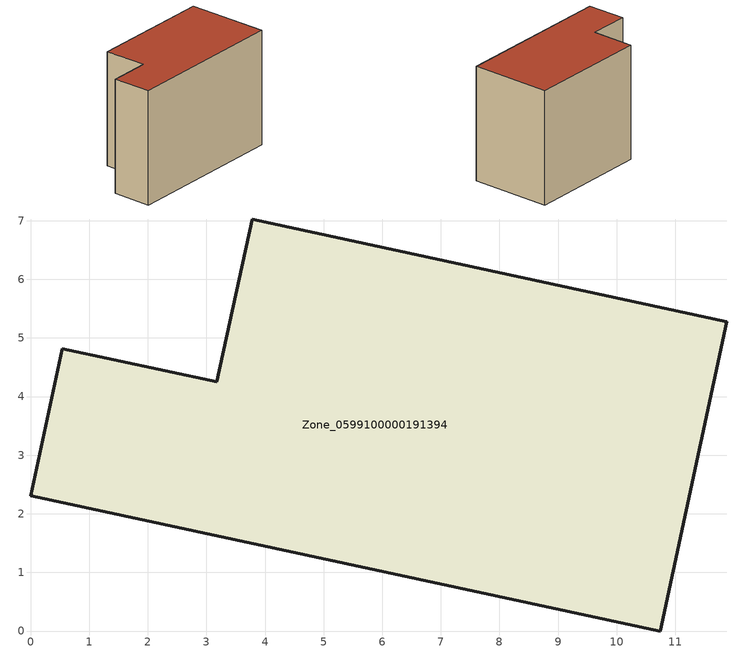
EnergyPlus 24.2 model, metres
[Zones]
Zone_0599100000191394
 floor ground (C_G): 10.74,0 0,2.31 0.54,4.82 3.18,4.25 3.78,7.03 11.88,5.28 z0
 wall outside (C_F): 3.18,4.25 0.54,4.82 0,2.31 10.74,0 11.88,5.28 3.78,7.03 3.18,4.25 z0:7.76
 roof outside (C_R): 11.88,5.28 3.78,7.03 3.18,4.25 0.54,4.82 0,2.31 10.74,0 z7.76
[BUILDING]
Pand.0599100000191394: North Axis=0; Terrain=City; Loads Convergence Tolerance Value=0.04; Temperature Convergence Tolerance Value=0.4; Solar Distribution=FullExterior; Maximum Number of Warmup Days=25; Minimum Number of Warmup Days=1
[Site:Location]
Rotterdam.The.Hague.AP_ZH_NLD Design_Conditions: Latitude=51.96; Longitude=4.45; Time Zone=1; Elevation=-4.5
[SITE:GROUNDTEMPERATURE:BUILDINGSURFACE]
18, 18, 18, 18, 18, 18, 18, 18, 18, 18, 18, 18
[MATERIAL] Thermal Absorptance=0.9; Solar Absorptance=0.7; Visible Absorptance=0.7
Name | Roughness | Thickness | Conductivity | Density | Specific Heat
G.TI.1975-1991 | MediumSmooth | 0.15 | 0.288461 | 540 | 1210
F.TI.1975-1991 | Rough | 0.3 | 0.230769 | 1920 | 840
R.TI.1975-1991 | MediumRough | 0.2 | 0.153846 | 1500 | 1000
[CONSTRUCTION]
C_G: G.TI.1975-1991
C_F: F.TI.1975-1991
C_R: R.TI.1975-1991
[ZONE]
Zone_0599100000191394: Type=1; Multiplier=1; Ceiling Height=Autocalculate; Volume=Autocalculate; Floor Area=autocalculate; Part of Total Floor Area=Yes
[ZONEINFILTRATION:DESIGNFLOWRATE]
Infil_Zone_0599100000191394: Zone or ZoneList or Space or SpaceList=Zone_0599100000191394; Schedule=AlwaysOn; Design Flow Rate Calculation Method=Flow/Area; Flow Rate per Floor Area=0.003; Constant Term Coefficient=1; Temperature Term Coefficient=0; Velocity Term Coefficient=0; Velocity Squared Term Coefficient=0
[HVACTEMPLATE:ZONE:IDEALLOADSAIRSYSTEM]
Zone_0599100000191394: Maximum Heating Supply Air Temperature=50; Minimum Cooling Supply Air Temperature=13; Maximum Heating Supply Air Humidity Ratio=0.0156; Minimum Cooling Supply Air Humidity Ratio=0.0077; Heating Limit=NoLimit; Cooling Limit=NoLimit; Dehumidification Control Type=ConstantSensibleHeatRatio; Cooling Sensible Heat Ratio=0.7; Dehumidification Setpoint=60; Humidification Control Type=None; Humidification Setpoint=30; Outdoor Air Method=None; Outdoor Air Flow Rate per Person=0.00944; Outdoor Air Flow Rate per Zone Floor Area=0; Outdoor Air Flow Rate per Zone=0; Demand Controlled Ventilation Type=None; Outdoor Air Economizer Type=NoEconomizer; Heat Recovery Type=None; Sensible Heat Recovery Effectiveness=0.7; Latent Heat Recovery Effectiveness=0.65
[ZONECONTROL:THERMOSTAT]
ThermostatControl_Zone_0599100000191394: Zone or ZoneList=Zone_0599100000191394; Control Type Schedule=DualSetpointControlType; Control 1=Thermostat_Zone_0599100000191394; Temperature Difference Between Cutout And Setpoint=0
[THERMOSTATSETPOINT:DUALSETPOINT]
Thermostat_Zone_0599100000191394: Heating Setpoint Temperature Schedule=HeatingSetpoint_Zone_0599100000191394; Cooling Setpoint Temperature Schedule=CoolingSetpoint_Zone_0599100000191394
[SCHEDULE:COMPACT]
HeatingSetpoint_Zone_0599100000191394: Through: 12/31, For: AllDays, Until: 24:00, 21
CoolingSetpoint_Zone_0599100000191394: Through: 12/31, For: AllDays, Until: 24:00, 24
DualSetpointControlType: Through: 12/31, For: AllDays, Until: 24:00, 4
AlwaysOn: Through: 12/31, For: AllDays, Until: 24:00, 1
